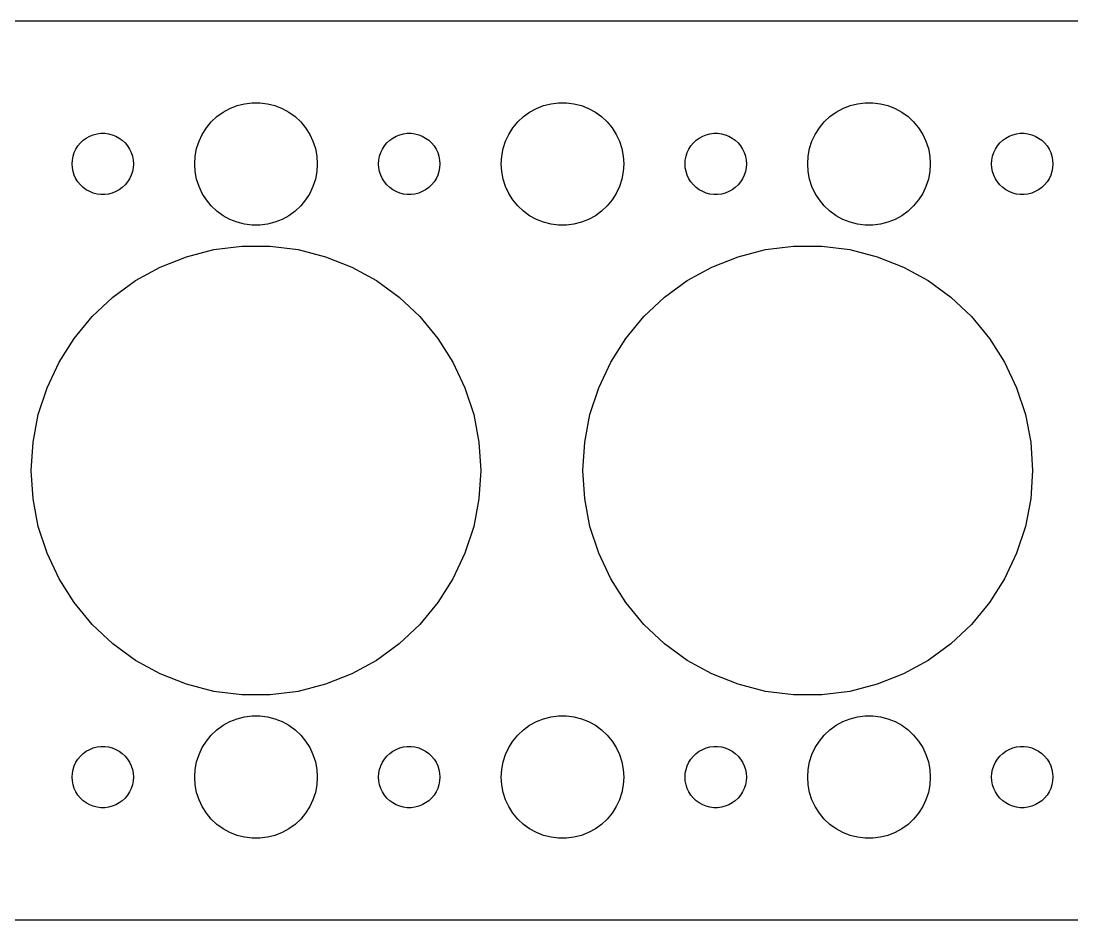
# Model space of a CAD drawing. Header units: metres. Extents: x -82 to 82, y -22 to 22.
# Drawn here: x -11.5 to 39.9, y -22 to 22 of the extents above; entities that cross this region are included whole.
import ezdxf

# ---------------------------------------------------------------- set-up
doc = ezdxf.new("R2010")
doc.units = ezdxf.units.M

msp = doc.modelspace()

# ---------------------------------------------------------------- linework, layer by layer
for p, q in [((77.3139, 21.9901), (-77.3139, 21.9901)), ((-1.91226, 17.3115), (-1.60747, 17.533)), ((-1.60747, 17.533), (-1.27733, 17.7145)), ((-1.27733, 17.7145), (-0.92705, 17.8532)), ((-0.92705, 17.8532), (-0.56213, 17.9469)), ((-0.56213, 17.9469), (-0.18837, 17.9941)), ((-0.18837, 17.9941), (0.18837, 17.9941)), ((0.18837, 17.9941), (0.56213, 17.9469)), ((0.56213, 17.9469), (0.92705, 17.8532)), ((0.92705, 17.8532), (1.27733, 17.7145)), ((1.27733, 17.7145), (1.60747, 17.533)), ((1.60747, 17.533), (1.91226, 17.3115)), ((13.0877, 17.3115), (13.3925, 17.533)), ((13.3925, 17.533), (13.7227, 17.7145)), ((13.7227, 17.7145), (14.0729, 17.8532)), ((14.0729, 17.8532), (14.4379, 17.9469)), ((14.4379, 17.9469), (14.8116, 17.9941)), ((14.8116, 17.9941), (15.1884, 17.9941)), ((15.1884, 17.9941), (15.5621, 17.9469)), ((15.5621, 17.9469), (15.927, 17.8532)), ((15.927, 17.8532), (16.2773, 17.7145)), ((16.2773, 17.7145), (16.6075, 17.533)), ((16.6075, 17.533), (16.9123, 17.3115)), ((28.0877, 17.3115), (28.3925, 17.533)), ((28.3925, 17.533), (28.7227, 17.7145)), ((28.7227, 17.7145), (29.0729, 17.8532)), ((29.0729, 17.8532), (29.4379, 17.9469)), ((29.4379, 17.9469), (29.8116, 17.9941)), ((29.8116, 17.9941), (30.1884, 17.9941)), ((30.1884, 17.9941), (30.5621, 17.9469)), ((30.5621, 17.9469), (30.927, 17.8532)), ((30.927, 17.8532), (31.2773, 17.7145)), ((31.2773, 17.7145), (31.6075, 17.533)), ((31.6075, 17.533), (31.9123, 17.3115)), ((-2.42705, 16.7634), (-2.1869, 17.0536)), ((-2.1869, 17.0536), (-1.91226, 17.3115)), ((1.91226, 17.3115), (2.1869, 17.0536)), ((2.1869, 17.0536), (2.42705, 16.7634)), ((12.5729, 16.7634), (12.8131, 17.0536)), ((12.8131, 17.0536), (13.0877, 17.3115)), ((16.9123, 17.3115), (17.1869, 17.0536)), ((17.1869, 17.0536), (17.427, 16.7634)), ((27.5729, 16.7634), (27.8131, 17.0536)), ((27.8131, 17.0536), (28.0877, 17.3115)), ((31.9123, 17.3115), (32.1869, 17.0536)), ((32.1869, 17.0536), (32.427, 16.7634)), ((-7.96352, 16.4266), (-7.78107, 16.4734)), ((-7.78107, 16.4734), (-7.59418, 16.497)), ((-7.59418, 16.497), (-7.40581, 16.497)), ((-7.40581, 16.497), (-7.21892, 16.4734)), ((-7.21892, 16.4734), (-7.03647, 16.4266)), ((-2.62891, 16.4453), (-2.42705, 16.7634)), ((2.42705, 16.7634), (2.62891, 16.4453)), ((7.03647, 16.4266), (7.21892, 16.4734)), ((7.21892, 16.4734), (7.40581, 16.497)), ((7.40581, 16.497), (7.59418, 16.497)), ((7.59418, 16.497), (7.78107, 16.4734)), ((7.78107, 16.4734), (7.96352, 16.4266)), ((12.3711, 16.4453), (12.5729, 16.7634)), ((17.427, 16.7634), (17.6289, 16.4453)), ((22.0365, 16.4266), (22.2189, 16.4734)), ((22.2189, 16.4734), (22.4058, 16.497)), ((22.4058, 16.497), (22.5942, 16.497)), ((22.5942, 16.497), (22.7811, 16.4734)), ((22.7811, 16.4734), (22.9635, 16.4266)), ((27.3711, 16.4453), (27.5729, 16.7634)), ((32.427, 16.7634), (32.6289, 16.4453)), ((37.0365, 16.4266), (37.2189, 16.4734)), ((37.2189, 16.4734), (37.4058, 16.497)), ((37.4058, 16.497), (37.5942, 16.497)), ((37.5942, 16.497), (37.7811, 16.4734)), ((37.7811, 16.4734), (37.9635, 16.4266)), ((-8.71352, 15.8817), (-8.59344, 16.0268)), ((-8.59344, 16.0268), (-8.45613, 16.1558)), ((-8.45613, 16.1558), (-8.30373, 16.2665)), ((-8.30373, 16.2665), (-8.13866, 16.3572)), ((-8.13866, 16.3572), (-7.96352, 16.4266)), ((-7.03647, 16.4266), (-6.86133, 16.3572)), ((-6.86133, 16.3572), (-6.69626, 16.2665)), ((-6.69626, 16.2665), (-6.54385, 16.1558)), ((-6.54385, 16.1558), (-6.40654, 16.0268)), ((-6.40654, 16.0268), (-6.28647, 15.8817)), ((-2.90575, 15.7461), (-2.78932, 16.1044)), ((-2.78932, 16.1044), (-2.62891, 16.4453)), ((2.62891, 16.4453), (2.78932, 16.1044)), ((2.78932, 16.1044), (2.90575, 15.7461)), ((6.28647, 15.8817), (6.40654, 16.0268)), ((6.40654, 16.0268), (6.54385, 16.1558)), ((6.54385, 16.1558), (6.69626, 16.2665)), ((6.69626, 16.2665), (6.86133, 16.3572)), ((6.86133, 16.3572), (7.03647, 16.4266)), ((7.96352, 16.4266), (8.13866, 16.3572)), ((8.13866, 16.3572), (8.30373, 16.2665)), ((8.30373, 16.2665), (8.45613, 16.1558)), ((8.45613, 16.1558), (8.59344, 16.0268)), ((8.59344, 16.0268), (8.71352, 15.8817)), ((12.0942, 15.7461), (12.2107, 16.1044)), ((12.2107, 16.1044), (12.3711, 16.4453)), ((17.6289, 16.4453), (17.7893, 16.1044)), ((17.7893, 16.1044), (17.9057, 15.7461)), ((21.2865, 15.8817), (21.4065, 16.0268)), ((21.4065, 16.0268), (21.5439, 16.1558)), ((21.5439, 16.1558), (21.6963, 16.2665)), ((21.6963, 16.2665), (21.8613, 16.3572)), ((21.8613, 16.3572), (22.0365, 16.4266)), ((22.9635, 16.4266), (23.1387, 16.3572)), ((23.1387, 16.3572), (23.3037, 16.2665)), ((23.3037, 16.2665), (23.4561, 16.1558)), ((23.4561, 16.1558), (23.5934, 16.0268)), ((23.5934, 16.0268), (23.7135, 15.8817)), ((27.0942, 15.7461), (27.2107, 16.1044)), ((27.2107, 16.1044), (27.3711, 16.4453)), ((32.6289, 16.4453), (32.7893, 16.1044)), ((32.7893, 16.1044), (32.9057, 15.7461)), ((36.2865, 15.8817), (36.4065, 16.0268)), ((36.4065, 16.0268), (36.5439, 16.1558)), ((36.5439, 16.1558), (36.6963, 16.2665)), ((36.6963, 16.2665), (36.8613, 16.3572)), ((36.8613, 16.3572), (37.0365, 16.4266)), ((37.9635, 16.4266), (38.1387, 16.3572)), ((38.1387, 16.3572), (38.3037, 16.2665)), ((38.3037, 16.2665), (38.4561, 16.1558)), ((38.4561, 16.1558), (38.5934, 16.0268)), ((38.5934, 16.0268), (38.7135, 15.8817)), ((-8.95287, 15.373), (-8.89465, 15.5522)), ((-8.89465, 15.5522), (-8.81445, 15.7226)), ((-8.81445, 15.7226), (-8.71352, 15.8817)), ((-6.28647, 15.8817), (-6.18553, 15.7226)), ((-6.18553, 15.7226), (-6.10533, 15.5522)), ((-6.10533, 15.5522), (-6.04712, 15.373)), ((-2.97633, 15.376), (-2.90575, 15.7461)), ((2.90575, 15.7461), (2.97633, 15.376)), ((6.04712, 15.373), (6.10533, 15.5522)), ((6.10533, 15.5522), (6.18553, 15.7226)), ((6.18553, 15.7226), (6.28647, 15.8817)), ((8.71352, 15.8817), (8.81445, 15.7226)), ((8.81445, 15.7226), (8.89465, 15.5522)), ((8.89465, 15.5522), (8.95287, 15.373)), ((12.0237, 15.376), (12.0942, 15.7461)), ((17.9057, 15.7461), (17.9763, 15.376)), ((21.0471, 15.373), (21.1053, 15.5522)), ((21.1053, 15.5522), (21.1855, 15.7226)), ((21.1855, 15.7226), (21.2865, 15.8817)), ((23.7135, 15.8817), (23.8145, 15.7226)), ((23.8145, 15.7226), (23.8947, 15.5522)), ((23.8947, 15.5522), (23.9529, 15.373)), ((27.0237, 15.376), (27.0942, 15.7461)), ((32.9057, 15.7461), (32.9763, 15.376)), ((36.0471, 15.373), (36.1053, 15.5522)), ((36.1053, 15.5522), (36.1855, 15.7226)), ((36.1855, 15.7226), (36.2865, 15.8817)), ((38.7135, 15.8817), (38.8145, 15.7226)), ((38.8145, 15.7226), (38.8947, 15.5522)), ((38.8947, 15.5522), (38.9529, 15.373)), ((-9, 15), (-8.98816, 15.188)), ((-8.98816, 14.812), (-9, 15)), ((-8.98816, 15.188), (-8.95287, 15.373)), ((-6.04712, 15.373), (-6.01183, 15.188)), ((-6.01183, 15.188), (-6, 15)), ((-6, 15), (-6.01183, 14.812)), ((-3, 15), (-2.97633, 15.376)), ((-2.97633, 14.624), (-3, 15)), ((2.97633, 15.376), (3, 15)), ((3, 15), (2.97633, 14.624)), ((6, 15), (6.01183, 15.188)), ((6.01183, 14.812), (6, 15)), ((6.01183, 15.188), (6.04712, 15.373)), ((8.95287, 15.373), (8.98816, 15.188)), ((8.98816, 15.188), (9, 15)), ((9, 15), (8.98816, 14.812)), ((12, 15), (12.0237, 15.376)), ((12.0237, 14.624), (12, 15)), ((17.9763, 15.376), (18, 15)), ((18, 15), (17.9763, 14.624)), ((21, 15), (21.0118, 15.188)), ((21.0118, 14.812), (21, 15)), ((21.0118, 15.188), (21.0471, 15.373)), ((23.9529, 15.373), (23.9882, 15.188)), ((23.9882, 15.188), (24, 15)), ((24, 15), (23.9882, 14.812)), ((27, 15), (27.0237, 15.376)), ((27.0237, 14.624), (27, 15)), ((32.9763, 15.376), (33, 15)), ((33, 15), (32.9763, 14.624)), ((36, 15), (36.0118, 15.188)), ((36.0118, 14.812), (36, 15)), ((36.0118, 15.188), (36.0471, 15.373)), ((38.9529, 15.373), (38.9882, 15.188)), ((38.9882, 15.188), (39, 15)), ((39, 15), (38.9882, 14.812)), ((-8.95287, 14.627), (-8.98816, 14.812)), ((-8.89465, 14.4478), (-8.95287, 14.627)), ((-8.81445, 14.2774), (-8.89465, 14.4478)), ((-6.10533, 14.4478), (-6.18553, 14.2774)), ((-6.04712, 14.627), (-6.10533, 14.4478)), ((-6.01183, 14.812), (-6.04712, 14.627)), ((-2.90575, 14.2539), (-2.97633, 14.624)), ((2.97633, 14.624), (2.90575, 14.2539)), ((6.04712, 14.627), (6.01183, 14.812)), ((6.10533, 14.4478), (6.04712, 14.627)), ((6.18553, 14.2774), (6.10533, 14.4478)), ((8.89465, 14.4478), (8.81445, 14.2774)), ((8.95287, 14.627), (8.89465, 14.4478)), ((8.98816, 14.812), (8.95287, 14.627)), ((12.0942, 14.2539), (12.0237, 14.624)), ((17.9763, 14.624), (17.9057, 14.2539)), ((21.0471, 14.627), (21.0118, 14.812)), ((21.1053, 14.4478), (21.0471, 14.627)), ((21.1855, 14.2774), (21.1053, 14.4478)), ((23.8947, 14.4478), (23.8145, 14.2774)), ((23.9529, 14.627), (23.8947, 14.4478)), ((23.9882, 14.812), (23.9529, 14.627)), ((27.0942, 14.2539), (27.0237, 14.624)), ((32.9763, 14.624), (32.9057, 14.2539)), ((36.0471, 14.627), (36.0118, 14.812)), ((36.1053, 14.4478), (36.0471, 14.627)), ((36.1855, 14.2774), (36.1053, 14.4478)), ((38.8947, 14.4478), (38.8145, 14.2774)), ((38.9529, 14.627), (38.8947, 14.4478)), ((38.9882, 14.812), (38.9529, 14.627)), ((-8.71352, 14.1183), (-8.81445, 14.2774)), ((-8.59344, 13.9732), (-8.71352, 14.1183)), ((-8.45613, 13.8442), (-8.59344, 13.9732)), ((-6.40654, 13.9732), (-6.54385, 13.8442)), ((-6.28647, 14.1183), (-6.40654, 13.9732)), ((-6.18553, 14.2774), (-6.28647, 14.1183)), ((-2.78932, 13.8956), (-2.90575, 14.2539)), ((-2.62891, 13.5547), (-2.78932, 13.8956)), ((2.78932, 13.8956), (2.62891, 13.5547)), ((2.90575, 14.2539), (2.78932, 13.8956)), ((6.28647, 14.1183), (6.18553, 14.2774)), ((6.40654, 13.9732), (6.28647, 14.1183)), ((6.54385, 13.8442), (6.40654, 13.9732)), ((8.59344, 13.9732), (8.45613, 13.8442)), ((8.71352, 14.1183), (8.59344, 13.9732)), ((8.81445, 14.2774), (8.71352, 14.1183)), ((12.2107, 13.8956), (12.0942, 14.2539)), ((12.3711, 13.5547), (12.2107, 13.8956)), ((17.7893, 13.8956), (17.6289, 13.5547)), ((17.9057, 14.2539), (17.7893, 13.8956)), ((21.2865, 14.1183), (21.1855, 14.2774)), ((21.4065, 13.9732), (21.2865, 14.1183)), ((21.5439, 13.8442), (21.4065, 13.9732)), ((23.5934, 13.9732), (23.4561, 13.8442)), ((23.7135, 14.1183), (23.5934, 13.9732)), ((23.8145, 14.2774), (23.7135, 14.1183)), ((27.2107, 13.8956), (27.0942, 14.2539)), ((27.3711, 13.5547), (27.2107, 13.8956)), ((32.7893, 13.8956), (32.6289, 13.5547)), ((32.9057, 14.2539), (32.7893, 13.8956)), ((36.2865, 14.1183), (36.1855, 14.2774)), ((36.4065, 13.9732), (36.2865, 14.1183)), ((36.5439, 13.8442), (36.4065, 13.9732)), ((38.5934, 13.9732), (38.4561, 13.8442)), ((38.7135, 14.1183), (38.5934, 13.9732)), ((38.8145, 14.2774), (38.7135, 14.1183)), ((-8.30373, 13.7335), (-8.45613, 13.8442)), ((-8.13866, 13.6427), (-8.30373, 13.7335)), ((-7.96352, 13.5734), (-8.13866, 13.6427)), ((-7.78107, 13.5266), (-7.96352, 13.5734)), ((-7.59418, 13.5029), (-7.78107, 13.5266)), ((-7.40581, 13.5029), (-7.59418, 13.5029)), ((-7.21892, 13.5266), (-7.40581, 13.5029)), ((-7.03647, 13.5734), (-7.21892, 13.5266)), ((-6.86133, 13.6427), (-7.03647, 13.5734)), ((-6.69626, 13.7335), (-6.86133, 13.6427)), ((-6.54385, 13.8442), (-6.69626, 13.7335)), ((-2.42705, 13.2366), (-2.62891, 13.5547)), ((2.62891, 13.5547), (2.42705, 13.2366)), ((6.69626, 13.7335), (6.54385, 13.8442)), ((6.86133, 13.6427), (6.69626, 13.7335)), ((7.03647, 13.5734), (6.86133, 13.6427)), ((7.21892, 13.5266), (7.03647, 13.5734)), ((7.40581, 13.5029), (7.21892, 13.5266)), ((7.59418, 13.5029), (7.40581, 13.5029)), ((7.78107, 13.5266), (7.59418, 13.5029)), ((7.96352, 13.5734), (7.78107, 13.5266)), ((8.13866, 13.6427), (7.96352, 13.5734)), ((8.30373, 13.7335), (8.13866, 13.6427)), ((8.45613, 13.8442), (8.30373, 13.7335)), ((12.5729, 13.2366), (12.3711, 13.5547)), ((17.6289, 13.5547), (17.427, 13.2366)), ((21.6963, 13.7335), (21.5439, 13.8442)), ((21.8613, 13.6427), (21.6963, 13.7335)), ((22.0365, 13.5734), (21.8613, 13.6427)), ((22.2189, 13.5266), (22.0365, 13.5734)), ((22.4058, 13.5029), (22.2189, 13.5266)), ((22.5942, 13.5029), (22.4058, 13.5029)), ((22.7811, 13.5266), (22.5942, 13.5029)), ((22.9635, 13.5734), (22.7811, 13.5266)), ((23.1387, 13.6427), (22.9635, 13.5734)), ((23.3037, 13.7335), (23.1387, 13.6427)), ((23.4561, 13.8442), (23.3037, 13.7335)), ((27.5729, 13.2366), (27.3711, 13.5547)), ((32.6289, 13.5547), (32.427, 13.2366)), ((36.6963, 13.7335), (36.5439, 13.8442)), ((36.8613, 13.6427), (36.6963, 13.7335)), ((37.0365, 13.5734), (36.8613, 13.6427)), ((37.2189, 13.5266), (37.0365, 13.5734)), ((37.4058, 13.5029), (37.2189, 13.5266)), ((37.5942, 13.5029), (37.4058, 13.5029)), ((37.7811, 13.5266), (37.5942, 13.5029)), ((37.9635, 13.5734), (37.7811, 13.5266)), ((38.1387, 13.6427), (37.9635, 13.5734)), ((38.3037, 13.7335), (38.1387, 13.6427)), ((38.4561, 13.8442), (38.3037, 13.7335)), ((-2.1869, 12.9464), (-2.42705, 13.2366)), ((-1.91226, 12.6884), (-2.1869, 12.9464)), ((2.1869, 12.9464), (1.91226, 12.6884)), ((2.42705, 13.2366), (2.1869, 12.9464)), ((12.8131, 12.9464), (12.5729, 13.2366)), ((13.0877, 12.6884), (12.8131, 12.9464)), ((17.1869, 12.9464), (16.9123, 12.6884)), ((17.427, 13.2366), (17.1869, 12.9464)), ((27.8131, 12.9464), (27.5729, 13.2366)), ((28.0877, 12.6884), (27.8131, 12.9464)), ((32.1869, 12.9464), (31.9123, 12.6884)), ((32.427, 13.2366), (32.1869, 12.9464)), ((-1.60747, 12.467), (-1.91226, 12.6884)), ((-1.27733, 12.2855), (-1.60747, 12.467)), ((1.60747, 12.467), (1.27733, 12.2855)), ((1.91226, 12.6884), (1.60747, 12.467)), ((13.3925, 12.467), (13.0877, 12.6884)), ((13.7227, 12.2855), (13.3925, 12.467)), ((16.6075, 12.467), (16.2773, 12.2855)), ((16.9123, 12.6884), (16.6075, 12.467)), ((28.3925, 12.467), (28.0877, 12.6884)), ((28.7227, 12.2855), (28.3925, 12.467)), ((31.6075, 12.467), (31.2773, 12.2855)), ((31.9123, 12.6884), (31.6075, 12.467)), ((-0.92705, 12.1468), (-1.27733, 12.2855)), ((-0.56213, 12.0531), (-0.92705, 12.1468)), ((-0.18837, 12.0059), (-0.56213, 12.0531)), ((0.18837, 12.0059), (-0.18837, 12.0059)), ((0.56213, 12.0531), (0.18837, 12.0059)), ((0.92705, 12.1468), (0.56213, 12.0531)), ((1.27733, 12.2855), (0.92705, 12.1468)), ((14.0729, 12.1468), (13.7227, 12.2855)), ((14.4379, 12.0531), (14.0729, 12.1468)), ((14.8116, 12.0059), (14.4379, 12.0531)), ((15.1884, 12.0059), (14.8116, 12.0059)), ((15.5621, 12.0531), (15.1884, 12.0059)), ((15.927, 12.1468), (15.5621, 12.0531)), ((16.2773, 12.2855), (15.927, 12.1468)), ((29.0729, 12.1468), (28.7227, 12.2855)), ((29.4379, 12.0531), (29.0729, 12.1468)), ((29.8116, 12.0059), (29.4379, 12.0531)), ((30.1884, 12.0059), (29.8116, 12.0059)), ((30.5621, 12.0531), (30.1884, 12.0059)), ((30.927, 12.1468), (30.5621, 12.0531)), ((31.2773, 12.2855), (30.927, 12.1468)), ((-3.39919, 10.4616), (-2.06119, 10.8051)), ((-2.06119, 10.8051), (-0.69069, 10.9783)), ((-0.69069, 10.9783), (0.69069, 10.9783)), ((0.69069, 10.9783), (2.06119, 10.8051)), ((2.06119, 10.8051), (3.39919, 10.4616)), ((23.6008, 10.4616), (24.9388, 10.8051)), ((24.9388, 10.8051), (26.3093, 10.9783)), ((26.3093, 10.9783), (27.6907, 10.9783)), ((27.6907, 10.9783), (29.0612, 10.8051)), ((29.0612, 10.8051), (30.3992, 10.4616)), ((-4.68356, 9.95309), (-3.39919, 10.4616)), ((3.39919, 10.4616), (4.68356, 9.95309)), ((22.3164, 9.95309), (23.6008, 10.4616)), ((30.3992, 10.4616), (31.6836, 9.95309)), ((-5.89409, 9.2876), (-4.68356, 9.95309)), ((4.68356, 9.95309), (5.89409, 9.2876)), ((21.1059, 9.2876), (22.3164, 9.95309)), ((31.6836, 9.95309), (32.8941, 9.2876)), ((-7.01166, 8.47563), (-5.89409, 9.2876)), ((5.89409, 9.2876), (7.01166, 8.47563)), ((19.9883, 8.47563), (21.1059, 9.2876)), ((32.8941, 9.2876), (34.0117, 8.47563)), ((-8.01865, 7.53001), (-7.01166, 8.47563)), ((7.01166, 8.47563), (8.01865, 7.53001)), ((18.9813, 7.53001), (19.9883, 8.47563)), ((34.0117, 8.47563), (35.0186, 7.53001)), ((-8.89919, 6.46564), (-8.01865, 7.53001)), ((8.01865, 7.53001), (8.89919, 6.46564)), ((18.1008, 6.46564), (18.9813, 7.53001)), ((35.0186, 7.53001), (35.8992, 6.46564)), ((-9.63936, 5.29929), (-8.89919, 6.46564)), ((8.89919, 6.46564), (9.63936, 5.29929)), ((17.3606, 5.29929), (18.1008, 6.46564)), ((35.8992, 6.46564), (36.6394, 5.29929)), ((-10.2275, 4.04936), (-9.63936, 5.29929)), ((9.63936, 5.29929), (10.2275, 4.04936)), ((16.7724, 4.04936), (17.3606, 5.29929)), ((36.6394, 5.29929), (37.2275, 4.04936)), ((-10.6544, 2.73558), (-10.2275, 4.04936)), ((10.2275, 4.04936), (10.6544, 2.73558)), ((16.3456, 2.73558), (16.7724, 4.04936)), ((37.2275, 4.04936), (37.6544, 2.73558)), ((-10.9133, 1.37866), (-10.6544, 2.73558)), ((10.6544, 2.73558), (10.9133, 1.37866)), ((16.0867, 1.37866), (16.3456, 2.73558)), ((37.6544, 2.73558), (37.9133, 1.37866)), ((-11, 0), (-10.9133, 1.37866)), ((10.9133, 1.37866), (11, 0)), ((16, 0), (16.0867, 1.37866)), ((37.9133, 1.37866), (38, 0)), ((-10.9133, -1.37866), (-11, 0)), ((11, 0), (10.9133, -1.37866)), ((16.0867, -1.37866), (16, 0)), ((38, 0), (37.9133, -1.37866)), ((-10.6544, -2.73558), (-10.9133, -1.37866)), ((10.9133, -1.37866), (10.6544, -2.73558)), ((16.3456, -2.73558), (16.0867, -1.37866)), ((37.9133, -1.37866), (37.6544, -2.73558)), ((-10.2275, -4.04936), (-10.6544, -2.73558)), ((10.6544, -2.73558), (10.2275, -4.04936)), ((16.7724, -4.04936), (16.3456, -2.73558)), ((37.6544, -2.73558), (37.2275, -4.04936)), ((-9.63936, -5.29929), (-10.2275, -4.04936)), ((10.2275, -4.04936), (9.63936, -5.29929)), ((17.3606, -5.29929), (16.7724, -4.04936)), ((37.2275, -4.04936), (36.6394, -5.29929)), ((-8.89919, -6.46564), (-9.63936, -5.29929)), ((9.63936, -5.29929), (8.89919, -6.46564)), ((18.1008, -6.46564), (17.3606, -5.29929)), ((36.6394, -5.29929), (35.8992, -6.46564)), ((-8.01865, -7.53001), (-8.89919, -6.46564)), ((8.89919, -6.46564), (8.01865, -7.53001)), ((18.9813, -7.53001), (18.1008, -6.46564)), ((35.8992, -6.46564), (35.0186, -7.53001)), ((-7.01166, -8.47563), (-8.01865, -7.53001)), ((8.01865, -7.53001), (7.01166, -8.47563)), ((19.9883, -8.47563), (18.9813, -7.53001)), ((35.0186, -7.53001), (34.0117, -8.47563)), ((-5.89409, -9.2876), (-7.01166, -8.47563)), ((7.01166, -8.47563), (5.89409, -9.2876)), ((21.1059, -9.2876), (19.9883, -8.47563)), ((34.0117, -8.47563), (32.8941, -9.2876)), ((-4.68356, -9.95309), (-5.89409, -9.2876)), ((5.89409, -9.2876), (4.68356, -9.95309)), ((22.3164, -9.95309), (21.1059, -9.2876)), ((32.8941, -9.2876), (31.6836, -9.95309)), ((-3.39919, -10.4616), (-4.68356, -9.95309)), ((4.68356, -9.95309), (3.39919, -10.4616)), ((23.6008, -10.4616), (22.3164, -9.95309)), ((31.6836, -9.95309), (30.3992, -10.4616)), ((-2.06119, -10.8051), (-3.39919, -10.4616)), ((3.39919, -10.4616), (2.06119, -10.8051)), ((24.9388, -10.8051), (23.6008, -10.4616)), ((30.3992, -10.4616), (29.0612, -10.8051)), ((-0.69069, -10.9783), (-2.06119, -10.8051)), ((0.69069, -10.9783), (-0.69069, -10.9783)), ((2.06119, -10.8051), (0.69069, -10.9783)), ((26.3093, -10.9783), (24.9388, -10.8051)), ((27.6907, -10.9783), (26.3093, -10.9783)), ((29.0612, -10.8051), (27.6907, -10.9783)), ((-1.60747, -12.467), (-1.27733, -12.2855)), ((-1.27733, -12.2855), (-0.92705, -12.1468)), ((-0.92705, -12.1468), (-0.56213, -12.0531)), ((-0.56213, -12.0531), (-0.18837, -12.0059)), ((-0.18837, -12.0059), (0.18837, -12.0059)), ((0.18837, -12.0059), (0.56213, -12.0531)), ((0.56213, -12.0531), (0.92705, -12.1468)), ((0.92705, -12.1468), (1.27733, -12.2855)), ((1.27733, -12.2855), (1.60747, -12.467)), ((13.3925, -12.467), (13.7227, -12.2855)), ((13.7227, -12.2855), (14.0729, -12.1468)), ((14.0729, -12.1468), (14.4379, -12.0531)), ((14.4379, -12.0531), (14.8116, -12.0059)), ((14.8116, -12.0059), (15.1884, -12.0059)), ((15.1884, -12.0059), (15.5621, -12.0531)), ((15.5621, -12.0531), (15.927, -12.1468)), ((15.927, -12.1468), (16.2773, -12.2855)), ((16.2773, -12.2855), (16.6075, -12.467)), ((28.3925, -12.467), (28.7227, -12.2855)), ((28.7227, -12.2855), (29.0729, -12.1468)), ((29.0729, -12.1468), (29.4379, -12.0531)), ((29.4379, -12.0531), (29.8116, -12.0059)), ((29.8116, -12.0059), (30.1884, -12.0059)), ((30.1884, -12.0059), (30.5621, -12.0531)), ((30.5621, -12.0531), (30.927, -12.1468)), ((30.927, -12.1468), (31.2773, -12.2855)), ((31.2773, -12.2855), (31.6075, -12.467)), ((-2.1869, -12.9464), (-1.91226, -12.6884)), ((-1.91226, -12.6884), (-1.60747, -12.467)), ((1.60747, -12.467), (1.91226, -12.6884)), ((1.91226, -12.6884), (2.1869, -12.9464)), ((12.8131, -12.9464), (13.0877, -12.6884)), ((13.0877, -12.6884), (13.3925, -12.467)), ((16.6075, -12.467), (16.9123, -12.6884)), ((16.9123, -12.6884), (17.1869, -12.9464)), ((27.8131, -12.9464), (28.0877, -12.6884)), ((28.0877, -12.6884), (28.3925, -12.467)), ((31.6075, -12.467), (31.9123, -12.6884)), ((31.9123, -12.6884), (32.1869, -12.9464)), ((-2.62891, -13.5547), (-2.42705, -13.2366)), ((-2.42705, -13.2366), (-2.1869, -12.9464)), ((2.1869, -12.9464), (2.42705, -13.2366)), ((2.42705, -13.2366), (2.62891, -13.5547)), ((12.3711, -13.5547), (12.5729, -13.2366)), ((12.5729, -13.2366), (12.8131, -12.9464)), ((17.1869, -12.9464), (17.427, -13.2366)), ((17.427, -13.2366), (17.6289, -13.5547)), ((27.3711, -13.5547), (27.5729, -13.2366)), ((27.5729, -13.2366), (27.8131, -12.9464)), ((32.1869, -12.9464), (32.427, -13.2366)), ((32.427, -13.2366), (32.6289, -13.5547)), ((-8.59344, -13.9732), (-8.45613, -13.8442)), ((-8.45613, -13.8442), (-8.30373, -13.7335)), ((-8.30373, -13.7335), (-8.13866, -13.6427)), ((-8.13866, -13.6427), (-7.96352, -13.5734)), ((-7.96352, -13.5734), (-7.78107, -13.5266)), ((-7.78107, -13.5266), (-7.59418, -13.5029)), ((-7.59418, -13.5029), (-7.40581, -13.5029)), ((-7.40581, -13.5029), (-7.21892, -13.5266)), ((-7.21892, -13.5266), (-7.03647, -13.5734)), ((-7.03647, -13.5734), (-6.86133, -13.6427)), ((-6.86133, -13.6427), (-6.69626, -13.7335)), ((-6.69626, -13.7335), (-6.54385, -13.8442)), ((-6.54385, -13.8442), (-6.40654, -13.9732)), ((-2.78932, -13.8956), (-2.62891, -13.5547)), ((2.62891, -13.5547), (2.78932, -13.8956)), ((6.40654, -13.9732), (6.54385, -13.8442)), ((6.54385, -13.8442), (6.69626, -13.7335)), ((6.69626, -13.7335), (6.86133, -13.6427)), ((6.86133, -13.6427), (7.03647, -13.5734)), ((7.03647, -13.5734), (7.21892, -13.5266)), ((7.21892, -13.5266), (7.40581, -13.5029)), ((7.40581, -13.5029), (7.59418, -13.5029)), ((7.59418, -13.5029), (7.78107, -13.5266)), ((7.78107, -13.5266), (7.96352, -13.5734)), ((7.96352, -13.5734), (8.13866, -13.6427)), ((8.13866, -13.6427), (8.30373, -13.7335)), ((8.30373, -13.7335), (8.45613, -13.8442)), ((8.45613, -13.8442), (8.59344, -13.9732)), ((12.2107, -13.8956), (12.3711, -13.5547)), ((17.6289, -13.5547), (17.7893, -13.8956)), ((21.4065, -13.9732), (21.5439, -13.8442)), ((21.5439, -13.8442), (21.6963, -13.7335)), ((21.6963, -13.7335), (21.8613, -13.6427)), ((21.8613, -13.6427), (22.0365, -13.5734)), ((22.0365, -13.5734), (22.2189, -13.5266)), ((22.2189, -13.5266), (22.4058, -13.5029)), ((22.4058, -13.5029), (22.5942, -13.5029)), ((22.5942, -13.5029), (22.7811, -13.5266)), ((22.7811, -13.5266), (22.9635, -13.5734)), ((22.9635, -13.5734), (23.1387, -13.6427)), ((23.1387, -13.6427), (23.3037, -13.7335)), ((23.3037, -13.7335), (23.4561, -13.8442)), ((23.4561, -13.8442), (23.5934, -13.9732)), ((27.2107, -13.8956), (27.3711, -13.5547)), ((32.6289, -13.5547), (32.7893, -13.8956)), ((36.4065, -13.9732), (36.5439, -13.8442)), ((36.5439, -13.8442), (36.6963, -13.7335)), ((36.6963, -13.7335), (36.8613, -13.6427)), ((36.8613, -13.6427), (37.0365, -13.5734)), ((37.0365, -13.5734), (37.2189, -13.5266)), ((37.2189, -13.5266), (37.4058, -13.5029)), ((37.4058, -13.5029), (37.5942, -13.5029)), ((37.5942, -13.5029), (37.7811, -13.5266)), ((37.7811, -13.5266), (37.9635, -13.5734)), ((37.9635, -13.5734), (38.1387, -13.6427)), ((38.1387, -13.6427), (38.3037, -13.7335)), ((38.3037, -13.7335), (38.4561, -13.8442)), ((38.4561, -13.8442), (38.5934, -13.9732)), ((-8.89465, -14.4478), (-8.81445, -14.2774)), ((-8.81445, -14.2774), (-8.71352, -14.1183)), ((-8.71352, -14.1183), (-8.59344, -13.9732)), ((-6.40654, -13.9732), (-6.28647, -14.1183)), ((-6.28647, -14.1183), (-6.18553, -14.2774)), ((-6.18553, -14.2774), (-6.10533, -14.4478)), ((-2.97633, -14.624), (-2.90575, -14.2539)), ((-2.90575, -14.2539), (-2.78932, -13.8956)), ((2.78932, -13.8956), (2.90575, -14.2539)), ((2.90575, -14.2539), (2.97633, -14.624)), ((6.10533, -14.4478), (6.18553, -14.2774)), ((6.18553, -14.2774), (6.28647, -14.1183)), ((6.28647, -14.1183), (6.40654, -13.9732)), ((8.59344, -13.9732), (8.71352, -14.1183)), ((8.71352, -14.1183), (8.81445, -14.2774)), ((8.81445, -14.2774), (8.89465, -14.4478)), ((12.0237, -14.624), (12.0942, -14.2539)), ((12.0942, -14.2539), (12.2107, -13.8956)), ((17.7893, -13.8956), (17.9057, -14.2539)), ((17.9057, -14.2539), (17.9763, -14.624)), ((21.1053, -14.4478), (21.1855, -14.2774)), ((21.1855, -14.2774), (21.2865, -14.1183)), ((21.2865, -14.1183), (21.4065, -13.9732)), ((23.5934, -13.9732), (23.7135, -14.1183)), ((23.7135, -14.1183), (23.8145, -14.2774)), ((23.8145, -14.2774), (23.8947, -14.4478)), ((27.0237, -14.624), (27.0942, -14.2539)), ((27.0942, -14.2539), (27.2107, -13.8956)), ((32.7893, -13.8956), (32.9057, -14.2539)), ((32.9057, -14.2539), (32.9763, -14.624)), ((36.1053, -14.4478), (36.1855, -14.2774)), ((36.1855, -14.2774), (36.2865, -14.1183)), ((36.2865, -14.1183), (36.4065, -13.9732)), ((38.5934, -13.9732), (38.7135, -14.1183)), ((38.7135, -14.1183), (38.8145, -14.2774)), ((38.8145, -14.2774), (38.8947, -14.4478)), ((-9, -15), (-8.98816, -14.812)), ((-8.98816, -14.812), (-8.95287, -14.627)), ((-8.95287, -14.627), (-8.89465, -14.4478)), ((-6.10533, -14.4478), (-6.04712, -14.627)), ((-6.04712, -14.627), (-6.01183, -14.812)), ((-6.01183, -14.812), (-6, -15)), ((-3, -15), (-2.97633, -14.624)), ((2.97633, -14.624), (3, -15)), ((6, -15), (6.01183, -14.812)), ((6.01183, -14.812), (6.04712, -14.627)), ((6.04712, -14.627), (6.10533, -14.4478)), ((8.89465, -14.4478), (8.95287, -14.627)), ((8.95287, -14.627), (8.98816, -14.812)), ((8.98816, -14.812), (9, -15)), ((12, -15), (12.0237, -14.624)), ((17.9763, -14.624), (18, -15)), ((21, -15), (21.0118, -14.812)), ((21.0118, -14.812), (21.0471, -14.627)), ((21.0471, -14.627), (21.1053, -14.4478)), ((23.8947, -14.4478), (23.9529, -14.627)), ((23.9529, -14.627), (23.9882, -14.812)), ((23.9882, -14.812), (24, -15)), ((27, -15), (27.0237, -14.624)), ((32.9763, -14.624), (33, -15)), ((36, -15), (36.0118, -14.812)), ((36.0118, -14.812), (36.0471, -14.627)), ((36.0471, -14.627), (36.1053, -14.4478)), ((38.8947, -14.4478), (38.9529, -14.627)), ((38.9529, -14.627), (38.9882, -14.812)), ((38.9882, -14.812), (39, -15)), ((-8.98816, -15.188), (-9, -15)), ((-8.95287, -15.373), (-8.98816, -15.188)), ((-8.89465, -15.5522), (-8.95287, -15.373)), ((-6.04712, -15.373), (-6.10533, -15.5522)), ((-6.01183, -15.188), (-6.04712, -15.373)), ((-6, -15), (-6.01183, -15.188)), ((-2.97633, -15.376), (-3, -15)), ((-2.90575, -15.7461), (-2.97633, -15.376)), ((2.97633, -15.376), (2.90575, -15.7461)), ((3, -15), (2.97633, -15.376)), ((6.01183, -15.188), (6, -15)), ((6.04712, -15.373), (6.01183, -15.188)), ((6.10533, -15.5522), (6.04712, -15.373)), ((8.95287, -15.373), (8.89465, -15.5522)), ((8.98816, -15.188), (8.95287, -15.373)), ((9, -15), (8.98816, -15.188)), ((12.0237, -15.376), (12, -15)), ((12.0942, -15.7461), (12.0237, -15.376)), ((17.9763, -15.376), (17.9057, -15.7461)), ((18, -15), (17.9763, -15.376)), ((21.0118, -15.188), (21, -15)), ((21.0471, -15.373), (21.0118, -15.188)), ((21.1053, -15.5522), (21.0471, -15.373)), ((23.9529, -15.373), (23.8947, -15.5522)), ((23.9882, -15.188), (23.9529, -15.373)), ((24, -15), (23.9882, -15.188)), ((27.0237, -15.376), (27, -15)), ((27.0942, -15.7461), (27.0237, -15.376)), ((32.9763, -15.376), (32.9057, -15.7461)), ((33, -15), (32.9763, -15.376)), ((36.0118, -15.188), (36, -15)), ((36.0471, -15.373), (36.0118, -15.188)), ((36.1053, -15.5522), (36.0471, -15.373)), ((38.9529, -15.373), (38.8947, -15.5522)), ((38.9882, -15.188), (38.9529, -15.373)), ((39, -15), (38.9882, -15.188)), ((-8.81445, -15.7226), (-8.89465, -15.5522)), ((-8.71352, -15.8817), (-8.81445, -15.7226)), ((-8.59344, -16.0268), (-8.71352, -15.8817)), ((-6.28647, -15.8817), (-6.40654, -16.0268)), ((-6.18553, -15.7226), (-6.28647, -15.8817)), ((-6.10533, -15.5522), (-6.18553, -15.7226)), ((-2.78932, -16.1044), (-2.90575, -15.7461)), ((2.90575, -15.7461), (2.78932, -16.1044)), ((6.18553, -15.7226), (6.10533, -15.5522)), ((6.28647, -15.8817), (6.18553, -15.7226)), ((6.40654, -16.0268), (6.28647, -15.8817)), ((8.71352, -15.8817), (8.59344, -16.0268)), ((8.81445, -15.7226), (8.71352, -15.8817)), ((8.89465, -15.5522), (8.81445, -15.7226)), ((12.2107, -16.1044), (12.0942, -15.7461)), ((17.9057, -15.7461), (17.7893, -16.1044)), ((21.1855, -15.7226), (21.1053, -15.5522)), ((21.2865, -15.8817), (21.1855, -15.7226)), ((21.4065, -16.0268), (21.2865, -15.8817)), ((23.7135, -15.8817), (23.5934, -16.0268)), ((23.8145, -15.7226), (23.7135, -15.8817)), ((23.8947, -15.5522), (23.8145, -15.7226)), ((27.2107, -16.1044), (27.0942, -15.7461)), ((32.9057, -15.7461), (32.7893, -16.1044)), ((36.1855, -15.7226), (36.1053, -15.5522)), ((36.2865, -15.8817), (36.1855, -15.7226)), ((36.4065, -16.0268), (36.2865, -15.8817)), ((38.7135, -15.8817), (38.5934, -16.0268)), ((38.8145, -15.7226), (38.7135, -15.8817)), ((38.8947, -15.5522), (38.8145, -15.7226)), ((-8.45613, -16.1558), (-8.59344, -16.0268)), ((-8.30373, -16.2665), (-8.45613, -16.1558)), ((-8.13866, -16.3572), (-8.30373, -16.2665)), ((-7.96352, -16.4266), (-8.13866, -16.3572)), ((-7.78107, -16.4734), (-7.96352, -16.4266)), ((-7.03647, -16.4266), (-7.21892, -16.4734)), ((-6.86133, -16.3572), (-7.03647, -16.4266)), ((-6.69626, -16.2665), (-6.86133, -16.3572)), ((-6.54385, -16.1558), (-6.69626, -16.2665)), ((-6.40654, -16.0268), (-6.54385, -16.1558)), ((-2.62891, -16.4453), (-2.78932, -16.1044)), ((-2.42705, -16.7634), (-2.62891, -16.4453)), ((2.62891, -16.4453), (2.42705, -16.7634)), ((2.78932, -16.1044), (2.62891, -16.4453)), ((6.54385, -16.1558), (6.40654, -16.0268)), ((6.69626, -16.2665), (6.54385, -16.1558)), ((6.86133, -16.3572), (6.69626, -16.2665)), ((7.03647, -16.4266), (6.86133, -16.3572)), ((7.21892, -16.4734), (7.03647, -16.4266)), ((7.96352, -16.4266), (7.78107, -16.4734)), ((8.13866, -16.3572), (7.96352, -16.4266)), ((8.30373, -16.2665), (8.13866, -16.3572)), ((8.45613, -16.1558), (8.30373, -16.2665)), ((8.59344, -16.0268), (8.45613, -16.1558)), ((12.3711, -16.4453), (12.2107, -16.1044)), ((12.5729, -16.7634), (12.3711, -16.4453)), ((17.6289, -16.4453), (17.427, -16.7634)), ((17.7893, -16.1044), (17.6289, -16.4453)), ((21.5439, -16.1558), (21.4065, -16.0268)), ((21.6963, -16.2665), (21.5439, -16.1558)), ((21.8613, -16.3572), (21.6963, -16.2665)), ((22.0365, -16.4266), (21.8613, -16.3572)), ((22.2189, -16.4734), (22.0365, -16.4266)), ((22.9635, -16.4266), (22.7811, -16.4734)), ((23.1387, -16.3572), (22.9635, -16.4266)), ((23.3037, -16.2665), (23.1387, -16.3572)), ((23.4561, -16.1558), (23.3037, -16.2665)), ((23.5934, -16.0268), (23.4561, -16.1558)), ((27.3711, -16.4453), (27.2107, -16.1044)), ((27.5729, -16.7634), (27.3711, -16.4453)), ((32.6289, -16.4453), (32.427, -16.7634)), ((32.7893, -16.1044), (32.6289, -16.4453)), ((36.5439, -16.1558), (36.4065, -16.0268)), ((36.6963, -16.2665), (36.5439, -16.1558)), ((36.8613, -16.3572), (36.6963, -16.2665)), ((37.0365, -16.4266), (36.8613, -16.3572)), ((37.2189, -16.4734), (37.0365, -16.4266)), ((37.9635, -16.4266), (37.7811, -16.4734)), ((38.1387, -16.3572), (37.9635, -16.4266)), ((38.3037, -16.2665), (38.1387, -16.3572)), ((38.4561, -16.1558), (38.3037, -16.2665)), ((38.5934, -16.0268), (38.4561, -16.1558)), ((-7.59418, -16.497), (-7.78107, -16.4734)), ((-7.40581, -16.497), (-7.59418, -16.497)), ((-7.21892, -16.4734), (-7.40581, -16.497)), ((-2.1869, -17.0536), (-2.42705, -16.7634)), ((2.42705, -16.7634), (2.1869, -17.0536)), ((7.40581, -16.497), (7.21892, -16.4734)), ((7.59418, -16.497), (7.40581, -16.497)), ((7.78107, -16.4734), (7.59418, -16.497)), ((12.8131, -17.0536), (12.5729, -16.7634)), ((17.427, -16.7634), (17.1869, -17.0536)), ((22.4058, -16.497), (22.2189, -16.4734)), ((22.5942, -16.497), (22.4058, -16.497)), ((22.7811, -16.4734), (22.5942, -16.497)), ((27.8131, -17.0536), (27.5729, -16.7634)), ((32.427, -16.7634), (32.1869, -17.0536)), ((37.4058, -16.497), (37.2189, -16.4734)), ((37.5942, -16.497), (37.4058, -16.497)), ((37.7811, -16.4734), (37.5942, -16.497)), ((-1.91226, -17.3115), (-2.1869, -17.0536)), ((-1.60747, -17.533), (-1.91226, -17.3115)), ((1.91226, -17.3115), (1.60747, -17.533)), ((2.1869, -17.0536), (1.91226, -17.3115)), ((13.0877, -17.3115), (12.8131, -17.0536)), ((13.3925, -17.533), (13.0877, -17.3115)), ((16.9123, -17.3115), (16.6075, -17.533)), ((17.1869, -17.0536), (16.9123, -17.3115)), ((28.0877, -17.3115), (27.8131, -17.0536)), ((28.3925, -17.533), (28.0877, -17.3115)), ((31.9123, -17.3115), (31.6075, -17.533)), ((32.1869, -17.0536), (31.9123, -17.3115)), ((-1.27733, -17.7145), (-1.60747, -17.533)), ((-0.92705, -17.8532), (-1.27733, -17.7145)), ((-0.56213, -17.9469), (-0.92705, -17.8532)), ((-0.18837, -17.9941), (-0.56213, -17.9469)), ((0.18837, -17.9941), (-0.18837, -17.9941)), ((0.56213, -17.9469), (0.18837, -17.9941)), ((0.92705, -17.8532), (0.56213, -17.9469)), ((1.27733, -17.7145), (0.92705, -17.8532)), ((1.60747, -17.533), (1.27733, -17.7145)), ((13.7227, -17.7145), (13.3925, -17.533)), ((14.0729, -17.8532), (13.7227, -17.7145)), ((14.4379, -17.9469), (14.0729, -17.8532)), ((14.8116, -17.9941), (14.4379, -17.9469)), ((15.1884, -17.9941), (14.8116, -17.9941)), ((15.5621, -17.9469), (15.1884, -17.9941)), ((15.927, -17.8532), (15.5621, -17.9469)), ((16.2773, -17.7145), (15.927, -17.8532)), ((16.6075, -17.533), (16.2773, -17.7145)), ((28.7227, -17.7145), (28.3925, -17.533)), ((29.0729, -17.8532), (28.7227, -17.7145)), ((29.4379, -17.9469), (29.0729, -17.8532)), ((29.8116, -17.9941), (29.4379, -17.9469)), ((30.1884, -17.9941), (29.8116, -17.9941)), ((30.5621, -17.9469), (30.1884, -17.9941)), ((30.927, -17.8532), (30.5621, -17.9469)), ((31.2773, -17.7145), (30.927, -17.8532)), ((31.6075, -17.533), (31.2773, -17.7145)), ((-77.3139, -21.9901), (77.3139, -21.9901))]:
    msp.add_line(p, q)

doc.saveas('drawing.dxf')
